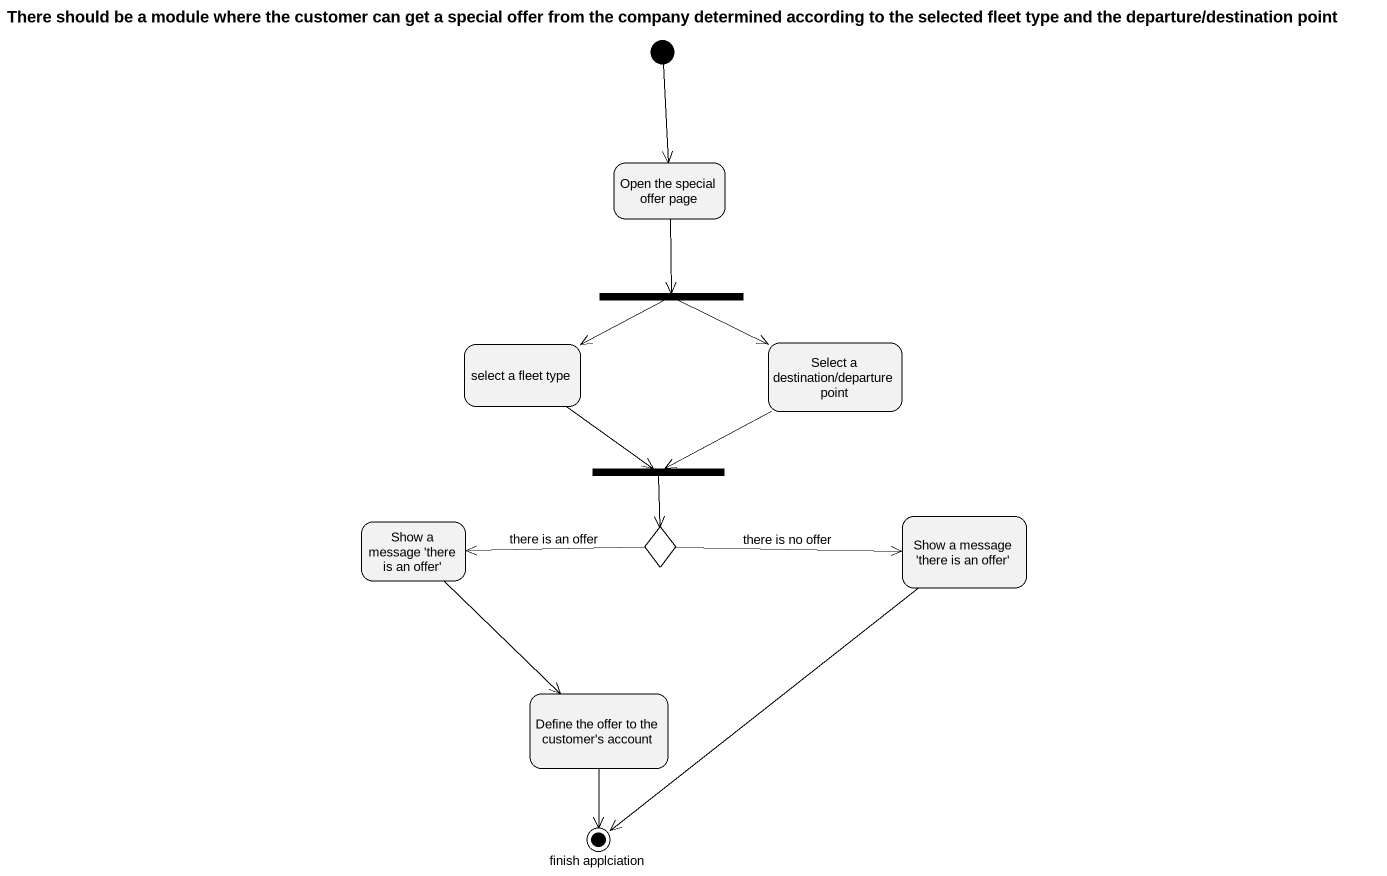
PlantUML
@startuml
title There should be a module where the customer can get a special offer from the company determined according to the selected fleet type and the departure/destination point
hide empty description
state "Open the special offer page" as Open_the_special_offer_page
state fork1 <<fork>>
state "select a fleet type" as select_a_fleet_type
state "Select a destination/departure point" as Select_a_destination
state fork2 <<join>>
state "Show a message 'there is an offer'" as Show_a_message_there_is_an
state choice1 <<choice>>
state "Show a message 'there is an offer'" as Show_a_message_there_is_an_2
state "Define the offer to the customer's account" as Define_the_offer_to_the
state "finish applciation" as finish_applciation <<end>>
[*] --> Open_the_special_offer_page
Open_the_special_offer_page --> fork1
fork1 -left-> select_a_fleet_type
fork1 -right-> Select_a_destination
select_a_fleet_type --> fork2
Select_a_destination -left-> fork2
fork2 --> choice1
Show_a_message_there_is_an --> Define_the_offer_to_the
choice1 -left-> Show_a_message_there_is_an : there is an offer
choice1 -right-> Show_a_message_there_is_an_2 : there is no offer
Show_a_message_there_is_an_2 --> finish_applciation
Define_the_offer_to_the --> finish_applciation
@enduml
